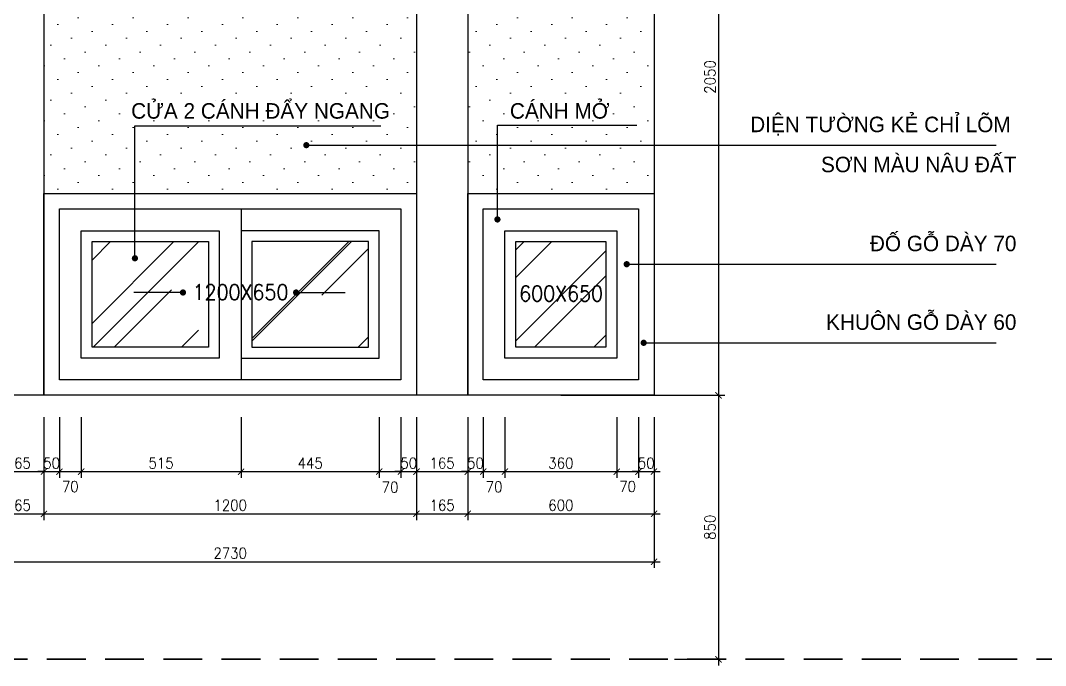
# Model space of a CAD drawing. Header units: millimetres. Extents: x -529782 to -142003, y -492574 to -273331.
# Drawn here: x -194290 to -190988, y -434272 to -432195 of the extents above; entities that cross this region are included whole.
import ezdxf
from ezdxf.enums import TextEntityAlignment as Align

# ---------------------------------------------------------------- set-up
doc = ezdxf.new("R2010")
doc.units = ezdxf.units.MM
doc.header["$LTSCALE"] = 500
doc.header["$MEASUREMENT"] = 0
doc.header["$PDMODE"] = 3
doc.linetypes.add('HIDDEN', pattern=[0.375, 0.25, -0.125])
doc.layers.get('0').update_dxf_attribs({"linetype": 'CONTINUOUS', "lineweight": 13})
doc.layers.get('Defpoints').update_dxf_attribs({"color": 255, "linetype": 'CONTINUOUS', "lineweight": 13})
for name, color, linetype, lineweight in [('8.vat lieu 08', 8, 'CONTINUOUS', 5), ('9.text \xad white', 7, 'CONTINUOUS', 15), ('CA.dim 08', 251, 'CONTINUOUS', 13), ('CA.thay 145', 145, 'CONTINUOUS', 18), ('cat', 4, 'CONTINUOUS', 35)]:
    doc.layers.add(name, color=color, linetype=linetype, lineweight=lineweight)
for name, color, linetype in [('DKT', 7, 'CONTINUOUS'), ('MANH', 5, 'CONTINUOUS'), ('THAY', 7, 'CONTINUOUS')]:
    doc.layers.add(name, color=color, linetype=linetype)
doc.styles.add('CA.JSC1', font='')
doc.styles.get("Standard").update_dxf_attribs({"font": 'txt.shx', "width": 0.9})
doc.styles.get('CA.JSC1').set_extended_font_data('.VnAvantH')
doc.dimstyles.new('CA 20', dxfattribs={"dimscale": 0, "dimtxt": 35, "dimasz": 20, "dimexe": 20, "dimexo": 0, "dimgap": 10, "dimtad": 1, "dimdec": 0, "dimzin": 0, "dimdsep": 46, "dimtxsty": 'Standard', "dimblk": 'ARCHTICK', "dimcen": 0.09, "dimdle": 20, "dimclrd": 256, "dimclre": 256, "dimclrt": 7, "dimadec": 0, "dimazin": 0, "dimtfac": 1, "dimtdec": 0, "dimtix": 1, "dimtmove": 2, "dimatfit": 3, "dimldrblk": 'DOT', "dimfxl": 1, "dimtolj": 1, "dimtzin": 0, "dimarcsym": 0})

# ---------------------------------------------------------------- blocks, each defined once
blk = doc.blocks.new('_ArchTick')
at = {"color": 1, "linetype": 'ByBlock', "const_width": 0.15}
blk.add_lwpolyline([(-0.5, -0.5), (0.5, 0.5)], dxfattribs=at)
blk = doc.blocks.new('DOT')
at = {"layer": 'THAY', "color": 0, "linetype": 'ByBlock'}
blk.add_line((-0.5, 0), (-1, 0), dxfattribs=at)
at = {"layer": 'THAY', "color": 0, "linetype": 'ByBlock', "const_width": 0.5}
blk.add_lwpolyline([(-0.25, 0, 1), (0.25, 0, 1)], format="xyb", close=True, dxfattribs=at)
blk = doc.blocks.new('*D1201')
at = {"layer": 'CA.dim 08', "lineweight": -2, "transparency": 16777216}
for p, q in [((-194379.2, -433472.1), (-194379.2, -433667.6)), ((-194214.2, -433472.1), (-194214.2, -433667.6)), ((-194399.2, -433647.6), (-194194.2, -433647.6))]:
    blk.add_line(p, q, dxfattribs=at)
at = {"layer": 'Defpoints', "color": 0, "transparency": 16777216}
for p in [(-194379.2, -433472.1), (-194214.2, -433472.1), (-194214.2, -433647.6)]:
    blk.add_point(p, dxfattribs=at)
at = {"layer": 'CA.dim 08', "lineweight": -2, "transparency": 16777216, "xscale": 20, "yscale": 20, "zscale": 20, "rotation": 180}
blk.add_blockref('_ArchTick', (-194379.2, -433647.6), dxfattribs=at)
at = {"layer": 'CA.dim 08', "lineweight": -2, "transparency": 16777216, "xscale": 20, "yscale": 20, "zscale": 20}
blk.add_blockref('_ArchTick', (-194214.2, -433647.6), dxfattribs=at)
at = {"layer": 'CA.dim 08', "color": 7, "transparency": 16777216, "insert": (-194296.7, -433620.1), "char_height": 35, "attachment_point": 5}
blk.add_mtext('\\A1;165', dxfattribs=at)
blk = doc.blocks.new('_DOT')
at = {"color": 1, "linetype": 'ByBlock'}
blk.add_line((-0.5, 0), (-1, 0), dxfattribs=at)
at = {"color": 1, "linetype": 'ByBlock', "const_width": 0.5}
blk.add_lwpolyline([(-0.25, 0, 1), (0.25, 0, 1)], format="xyb", close=True, dxfattribs=at)
blk = doc.blocks.new('*D1202')
at = {"layer": 'CA.dim 08', "lineweight": -2, "transparency": 16777216}
for p, q in [((-194214.2, -433472.1), (-194214.2, -433667.6)), ((-194164.2, -433472.1), (-194164.2, -433667.6)), ((-194214.2, -433647.6), (-194234.2, -433647.6)), ((-194214.2, -433647.6), (-194164.2, -433647.6)), ((-194164.2, -433647.6), (-194144.2, -433647.6))]:
    blk.add_line(p, q, dxfattribs=at)
at = {"layer": 'Defpoints', "color": 0, "transparency": 16777216}
for p in [(-194214.2, -433472.1), (-194164.2, -433472.1), (-194164.2, -433647.6)]:
    blk.add_point(p, dxfattribs=at)
at = {"layer": 'CA.dim 08', "lineweight": -2, "transparency": 16777216, "xscale": 20, "yscale": 20, "zscale": 20}
blk.add_blockref('_ArchTick', (-194214.2, -433647.6), dxfattribs=at)
at = {"layer": 'CA.dim 08', "lineweight": -2, "transparency": 16777216, "xscale": 20, "yscale": 20, "zscale": 20, "rotation": 180}
blk.add_blockref('_ArchTick', (-194164.2, -433647.6), dxfattribs=at)
at = {"layer": 'CA.dim 08', "color": 7, "transparency": 16777216, "insert": (-194189.2, -433620.1), "char_height": 35, "attachment_point": 5}
blk.add_mtext('\\A1;50', dxfattribs=at)
blk = doc.blocks.new('*D1203')
at = {"layer": 'CA.dim 08', "lineweight": -2, "transparency": 16777216}
for p, q in [((-194164.2, -433472.1), (-194164.2, -433667.6)), ((-194094.2, -433472.1), (-194094.2, -433667.6)), ((-194184.2, -433647.6), (-194074.2, -433647.6))]:
    blk.add_line(p, q, dxfattribs=at)
at = {"layer": 'Defpoints', "color": 0, "transparency": 16777216}
for p in [(-194164.2, -433472.1), (-194094.2, -433472.1), (-194094.2, -433647.6)]:
    blk.add_point(p, dxfattribs=at)
at = {"layer": 'CA.dim 08', "lineweight": -2, "transparency": 16777216, "xscale": 20, "yscale": 20, "zscale": 20, "rotation": 180}
blk.add_blockref('_ArchTick', (-194164.2, -433647.6), dxfattribs=at)
at = {"layer": 'CA.dim 08', "lineweight": -2, "transparency": 16777216, "xscale": 20, "yscale": 20, "zscale": 20}
blk.add_blockref('_ArchTick', (-194094.2, -433647.6), dxfattribs=at)
at = {"layer": 'CA.dim 08', "color": 7, "transparency": 16777216, "insert": (-194129.2, -433695.7), "char_height": 35, "attachment_point": 5}
blk.add_mtext('\\A1;70', dxfattribs=at)
blk = doc.blocks.new('*D1204')
at = {"layer": 'CA.dim 08', "lineweight": -2, "transparency": 16777216}
for p, q in [((-194094.2, -433472.1), (-194094.2, -433667.6)), ((-193579.2, -433472.1), (-193579.2, -433667.6)), ((-194114.2, -433647.6), (-193559.2, -433647.6))]:
    blk.add_line(p, q, dxfattribs=at)
at = {"layer": 'Defpoints', "color": 0, "transparency": 16777216}
for p in [(-194094.2, -433472.1), (-193579.2, -433472.1), (-193579.2, -433647.6)]:
    blk.add_point(p, dxfattribs=at)
at = {"layer": 'CA.dim 08', "lineweight": -2, "transparency": 16777216, "xscale": 20, "yscale": 20, "zscale": 20, "rotation": 180}
blk.add_blockref('_ArchTick', (-194094.2, -433647.6), dxfattribs=at)
at = {"layer": 'CA.dim 08', "lineweight": -2, "transparency": 16777216, "xscale": 20, "yscale": 20, "zscale": 20}
blk.add_blockref('_ArchTick', (-193579.2, -433647.6), dxfattribs=at)
at = {"layer": 'CA.dim 08', "color": 7, "transparency": 16777216, "insert": (-193836.7, -433620.1), "char_height": 35, "attachment_point": 5}
blk.add_mtext('\\A1;515', dxfattribs=at)
blk = doc.blocks.new('*D1205')
at = {"layer": 'CA.dim 08', "lineweight": -2, "transparency": 16777216}
for p, q in [((-193579.2, -433472.1), (-193579.2, -433667.6)), ((-193134.2, -433472.1), (-193134.2, -433667.6)), ((-193599.2, -433647.6), (-193114.2, -433647.6))]:
    blk.add_line(p, q, dxfattribs=at)
at = {"layer": 'Defpoints', "color": 0, "transparency": 16777216}
for p in [(-193579.2, -433472.1), (-193134.2, -433472.1), (-193134.2, -433647.6)]:
    blk.add_point(p, dxfattribs=at)
at = {"layer": 'CA.dim 08', "lineweight": -2, "transparency": 16777216, "xscale": 20, "yscale": 20, "zscale": 20, "rotation": 180}
blk.add_blockref('_ArchTick', (-193579.2, -433647.6), dxfattribs=at)
at = {"layer": 'CA.dim 08', "lineweight": -2, "transparency": 16777216, "xscale": 20, "yscale": 20, "zscale": 20}
blk.add_blockref('_ArchTick', (-193134.2, -433647.6), dxfattribs=at)
at = {"layer": 'CA.dim 08', "color": 7, "transparency": 16777216, "insert": (-193356.7, -433620.1), "char_height": 35, "attachment_point": 5}
blk.add_mtext('\\A1;445', dxfattribs=at)
blk = doc.blocks.new('*D1206')
at = {"layer": 'CA.dim 08', "lineweight": -2, "transparency": 16777216}
for p, q in [((-193134.2, -433472.1), (-193134.2, -433667.6)), ((-193064.2, -433472.1), (-193064.2, -433667.6)), ((-193154.2, -433647.6), (-193044.2, -433647.6))]:
    blk.add_line(p, q, dxfattribs=at)
at = {"layer": 'Defpoints', "color": 0, "transparency": 16777216}
for p in [(-193134.2, -433472.1), (-193064.2, -433472.1), (-193064.2, -433647.6)]:
    blk.add_point(p, dxfattribs=at)
at = {"layer": 'CA.dim 08', "lineweight": -2, "transparency": 16777216, "xscale": 20, "yscale": 20, "zscale": 20, "rotation": 180}
blk.add_blockref('_ArchTick', (-193134.2, -433647.6), dxfattribs=at)
at = {"layer": 'CA.dim 08', "lineweight": -2, "transparency": 16777216, "xscale": 20, "yscale": 20, "zscale": 20}
blk.add_blockref('_ArchTick', (-193064.2, -433647.6), dxfattribs=at)
at = {"layer": 'CA.dim 08', "color": 7, "transparency": 16777216, "insert": (-193099.2, -433697.5), "char_height": 35, "attachment_point": 5}
blk.add_mtext('\\A1;70', dxfattribs=at)
blk = doc.blocks.new('*D1207')
at = {"layer": 'CA.dim 08', "lineweight": -2, "transparency": 16777216}
for p, q in [((-193064.2, -433472.1), (-193064.2, -433667.6)), ((-193014.2, -433472.1), (-193014.2, -433667.6)), ((-193064.2, -433647.6), (-193084.2, -433647.6)), ((-193064.2, -433647.6), (-193014.2, -433647.6)), ((-193014.2, -433647.6), (-192994.2, -433647.6))]:
    blk.add_line(p, q, dxfattribs=at)
at = {"layer": 'Defpoints', "color": 0, "transparency": 16777216}
for p in [(-193064.2, -433472.1), (-193014.2, -433472.1), (-193014.2, -433647.6)]:
    blk.add_point(p, dxfattribs=at)
at = {"layer": 'CA.dim 08', "lineweight": -2, "transparency": 16777216, "xscale": 20, "yscale": 20, "zscale": 20}
blk.add_blockref('_ArchTick', (-193064.2, -433647.6), dxfattribs=at)
at = {"layer": 'CA.dim 08', "lineweight": -2, "transparency": 16777216, "xscale": 20, "yscale": 20, "zscale": 20, "rotation": 180}
blk.add_blockref('_ArchTick', (-193014.2, -433647.6), dxfattribs=at)
at = {"layer": 'CA.dim 08', "color": 7, "transparency": 16777216, "insert": (-193039.2, -433620.1), "char_height": 35, "attachment_point": 5}
blk.add_mtext('\\A1;50', dxfattribs=at)
blk = doc.blocks.new('*D1208')
at = {"layer": 'CA.dim 08', "lineweight": -2, "transparency": 16777216}
for p, q in [((-193014.2, -433472.1), (-193014.2, -433667.6)), ((-192849.2, -433472.1), (-192849.2, -433667.6)), ((-193034.2, -433647.6), (-192829.2, -433647.6))]:
    blk.add_line(p, q, dxfattribs=at)
at = {"layer": 'Defpoints', "color": 0, "transparency": 16777216}
for p in [(-193014.2, -433472.1), (-192849.2, -433472.1), (-192849.2, -433647.6)]:
    blk.add_point(p, dxfattribs=at)
at = {"layer": 'CA.dim 08', "lineweight": -2, "transparency": 16777216, "xscale": 20, "yscale": 20, "zscale": 20, "rotation": 180}
blk.add_blockref('_ArchTick', (-193014.2, -433647.6), dxfattribs=at)
at = {"layer": 'CA.dim 08', "lineweight": -2, "transparency": 16777216, "xscale": 20, "yscale": 20, "zscale": 20}
blk.add_blockref('_ArchTick', (-192849.2, -433647.6), dxfattribs=at)
at = {"layer": 'CA.dim 08', "color": 7, "transparency": 16777216, "insert": (-192931.7, -433620.1), "char_height": 35, "attachment_point": 5}
blk.add_mtext('\\A1;165', dxfattribs=at)
blk = doc.blocks.new('*D1209')
at = {"layer": 'CA.dim 08', "lineweight": -2, "transparency": 16777216}
for p, q in [((-192849.2, -433472.1), (-192849.2, -433667.6)), ((-192799.2, -433472.1), (-192799.2, -433667.6)), ((-192849.2, -433647.6), (-192869.2, -433647.6)), ((-192849.2, -433647.6), (-192799.2, -433647.6)), ((-192799.2, -433647.6), (-192779.2, -433647.6))]:
    blk.add_line(p, q, dxfattribs=at)
at = {"layer": 'Defpoints', "color": 0, "transparency": 16777216}
for p in [(-192849.2, -433472.1), (-192799.2, -433472.1), (-192799.2, -433647.6)]:
    blk.add_point(p, dxfattribs=at)
at = {"layer": 'CA.dim 08', "lineweight": -2, "transparency": 16777216, "xscale": 20, "yscale": 20, "zscale": 20}
blk.add_blockref('_ArchTick', (-192849.2, -433647.6), dxfattribs=at)
at = {"layer": 'CA.dim 08', "lineweight": -2, "transparency": 16777216, "xscale": 20, "yscale": 20, "zscale": 20, "rotation": 180}
blk.add_blockref('_ArchTick', (-192799.2, -433647.6), dxfattribs=at)
at = {"layer": 'CA.dim 08', "color": 7, "transparency": 16777216, "insert": (-192824.2, -433620.1), "char_height": 35, "attachment_point": 5}
blk.add_mtext('\\A1;50', dxfattribs=at)
blk = doc.blocks.new('*D1210')
at = {"layer": 'CA.dim 08', "lineweight": -2, "transparency": 16777216}
for p, q in [((-192799.2, -433472.1), (-192799.2, -433667.6)), ((-192729.2, -433472.1), (-192729.2, -433667.6)), ((-192819.2, -433647.6), (-192709.2, -433647.6))]:
    blk.add_line(p, q, dxfattribs=at)
at = {"layer": 'Defpoints', "color": 0, "transparency": 16777216}
for p in [(-192799.2, -433472.1), (-192729.2, -433472.1), (-192729.2, -433647.6)]:
    blk.add_point(p, dxfattribs=at)
at = {"layer": 'CA.dim 08', "lineweight": -2, "transparency": 16777216, "xscale": 20, "yscale": 20, "zscale": 20, "rotation": 180}
blk.add_blockref('_ArchTick', (-192799.2, -433647.6), dxfattribs=at)
at = {"layer": 'CA.dim 08', "lineweight": -2, "transparency": 16777216, "xscale": 20, "yscale": 20, "zscale": 20}
blk.add_blockref('_ArchTick', (-192729.2, -433647.6), dxfattribs=at)
at = {"layer": 'CA.dim 08', "color": 7, "transparency": 16777216, "insert": (-192764.2, -433696.3), "char_height": 35, "attachment_point": 5}
blk.add_mtext('\\A1;70', dxfattribs=at)
blk = doc.blocks.new('*D1211')
at = {"layer": 'CA.dim 08', "lineweight": -2, "transparency": 16777216}
for p, q in [((-192729.2, -433472.1), (-192729.2, -433667.6)), ((-192369.2, -433472.1), (-192369.2, -433667.6)), ((-192749.2, -433647.6), (-192349.2, -433647.6))]:
    blk.add_line(p, q, dxfattribs=at)
at = {"layer": 'Defpoints', "color": 0, "transparency": 16777216}
for p in [(-192729.2, -433472.1), (-192369.2, -433472.1), (-192369.2, -433647.6)]:
    blk.add_point(p, dxfattribs=at)
at = {"layer": 'CA.dim 08', "lineweight": -2, "transparency": 16777216, "xscale": 20, "yscale": 20, "zscale": 20, "rotation": 180}
blk.add_blockref('_ArchTick', (-192729.2, -433647.6), dxfattribs=at)
at = {"layer": 'CA.dim 08', "lineweight": -2, "transparency": 16777216, "xscale": 20, "yscale": 20, "zscale": 20}
blk.add_blockref('_ArchTick', (-192369.2, -433647.6), dxfattribs=at)
at = {"layer": 'CA.dim 08', "color": 7, "transparency": 16777216, "insert": (-192549.2, -433620.1), "char_height": 35, "attachment_point": 5}
blk.add_mtext('\\A1;360', dxfattribs=at)
blk = doc.blocks.new('*D1212')
at = {"layer": 'CA.dim 08', "lineweight": -2, "transparency": 16777216}
for p, q in [((-192369.2, -433472.1), (-192369.2, -433667.6)), ((-192299.2, -433472.1), (-192299.2, -433667.6)), ((-192389.2, -433647.6), (-192279.2, -433647.6))]:
    blk.add_line(p, q, dxfattribs=at)
at = {"layer": 'Defpoints', "color": 0, "transparency": 16777216}
for p in [(-192369.2, -433472.1), (-192299.2, -433472.1), (-192299.2, -433647.6)]:
    blk.add_point(p, dxfattribs=at)
at = {"layer": 'CA.dim 08', "lineweight": -2, "transparency": 16777216, "xscale": 20, "yscale": 20, "zscale": 20, "rotation": 180}
blk.add_blockref('_ArchTick', (-192369.2, -433647.6), dxfattribs=at)
at = {"layer": 'CA.dim 08', "lineweight": -2, "transparency": 16777216, "xscale": 20, "yscale": 20, "zscale": 20}
blk.add_blockref('_ArchTick', (-192299.2, -433647.6), dxfattribs=at)
at = {"layer": 'CA.dim 08', "color": 7, "transparency": 16777216, "insert": (-192334.2, -433695.4), "char_height": 35, "attachment_point": 5}
blk.add_mtext('\\A1;70', dxfattribs=at)
blk = doc.blocks.new('*D1213')
at = {"layer": 'CA.dim 08', "lineweight": -2, "transparency": 16777216}
for p, q in [((-192299.2, -433472.1), (-192299.2, -433667.6)), ((-192249.2, -433472.1), (-192249.2, -433667.6)), ((-192299.2, -433647.6), (-192319.2, -433647.6)), ((-192299.2, -433647.6), (-192249.2, -433647.6)), ((-192249.2, -433647.6), (-192229.2, -433647.6))]:
    blk.add_line(p, q, dxfattribs=at)
at = {"layer": 'Defpoints', "color": 0, "transparency": 16777216}
for p in [(-192299.2, -433472.1), (-192249.2, -433472.1), (-192249.2, -433647.6)]:
    blk.add_point(p, dxfattribs=at)
at = {"layer": 'CA.dim 08', "lineweight": -2, "transparency": 16777216, "xscale": 20, "yscale": 20, "zscale": 20}
blk.add_blockref('_ArchTick', (-192299.2, -433647.6), dxfattribs=at)
at = {"layer": 'CA.dim 08', "lineweight": -2, "transparency": 16777216, "xscale": 20, "yscale": 20, "zscale": 20, "rotation": 180}
blk.add_blockref('_ArchTick', (-192249.2, -433647.6), dxfattribs=at)
at = {"layer": 'CA.dim 08', "color": 7, "transparency": 16777216, "insert": (-192274.2, -433620.1), "char_height": 35, "attachment_point": 5}
blk.add_mtext('\\A1;50', dxfattribs=at)
blk = doc.blocks.new('*D1215')
at = {"layer": 'CA.dim 08', "lineweight": -2, "transparency": 16777216}
for p, q in [((-194379.2, -433472.1), (-194379.2, -433803.3)), ((-194214.2, -433472.1), (-194214.2, -433803.3)), ((-194399.2, -433783.3), (-194194.2, -433783.3))]:
    blk.add_line(p, q, dxfattribs=at)
at = {"layer": 'Defpoints', "color": 0, "transparency": 16777216}
for p in [(-194379.2, -433472.1), (-194214.2, -433472.1), (-194214.2, -433783.3)]:
    blk.add_point(p, dxfattribs=at)
at = {"layer": 'CA.dim 08', "lineweight": -2, "transparency": 16777216, "xscale": 20, "yscale": 20, "zscale": 20, "rotation": 180}
blk.add_blockref('_ArchTick', (-194379.2, -433783.3), dxfattribs=at)
at = {"layer": 'CA.dim 08', "lineweight": -2, "transparency": 16777216, "xscale": 20, "yscale": 20, "zscale": 20}
blk.add_blockref('_ArchTick', (-194214.2, -433783.3), dxfattribs=at)
at = {"layer": 'CA.dim 08', "color": 7, "transparency": 16777216, "insert": (-194296.7, -433755.8), "char_height": 35, "attachment_point": 5}
blk.add_mtext('\\A1;165', dxfattribs=at)
blk = doc.blocks.new('*D1216')
at = {"layer": 'CA.dim 08', "lineweight": -2, "transparency": 16777216}
for p, q in [((-194214.2, -433472.1), (-194214.2, -433803.3)), ((-193014.2, -433472.1), (-193014.2, -433803.3)), ((-194234.2, -433783.3), (-192994.2, -433783.3))]:
    blk.add_line(p, q, dxfattribs=at)
at = {"layer": 'Defpoints', "color": 0, "transparency": 16777216}
for p in [(-194214.2, -433472.1), (-193014.2, -433472.1), (-193014.2, -433783.3)]:
    blk.add_point(p, dxfattribs=at)
at = {"layer": 'CA.dim 08', "lineweight": -2, "transparency": 16777216, "xscale": 20, "yscale": 20, "zscale": 20, "rotation": 180}
blk.add_blockref('_ArchTick', (-194214.2, -433783.3), dxfattribs=at)
at = {"layer": 'CA.dim 08', "lineweight": -2, "transparency": 16777216, "xscale": 20, "yscale": 20, "zscale": 20}
blk.add_blockref('_ArchTick', (-193014.2, -433783.3), dxfattribs=at)
at = {"layer": 'CA.dim 08', "color": 7, "transparency": 16777216, "insert": (-193614.2, -433755.8), "char_height": 35, "attachment_point": 5}
blk.add_mtext('\\A1;1200', dxfattribs=at)
blk = doc.blocks.new('*D1217')
at = {"layer": 'CA.dim 08', "lineweight": -2, "transparency": 16777216}
for p, q in [((-193014.2, -433472.1), (-193014.2, -433803.3)), ((-192849.2, -433472.1), (-192849.2, -433803.3)), ((-193034.2, -433783.3), (-192829.2, -433783.3))]:
    blk.add_line(p, q, dxfattribs=at)
at = {"layer": 'Defpoints', "color": 0, "transparency": 16777216}
for p in [(-193014.2, -433472.1), (-192849.2, -433472.1), (-192849.2, -433783.3)]:
    blk.add_point(p, dxfattribs=at)
at = {"layer": 'CA.dim 08', "lineweight": -2, "transparency": 16777216, "xscale": 20, "yscale": 20, "zscale": 20, "rotation": 180}
blk.add_blockref('_ArchTick', (-193014.2, -433783.3), dxfattribs=at)
at = {"layer": 'CA.dim 08', "lineweight": -2, "transparency": 16777216, "xscale": 20, "yscale": 20, "zscale": 20}
blk.add_blockref('_ArchTick', (-192849.2, -433783.3), dxfattribs=at)
at = {"layer": 'CA.dim 08', "color": 7, "transparency": 16777216, "insert": (-192931.7, -433755.8), "char_height": 35, "attachment_point": 5}
blk.add_mtext('\\A1;165', dxfattribs=at)
blk = doc.blocks.new('*D1218')
at = {"layer": 'CA.dim 08', "lineweight": -2, "transparency": 16777216}
for p, q in [((-192849.2, -433472.1), (-192849.2, -433803.3)), ((-192249.2, -433472.1), (-192249.2, -433803.3)), ((-192869.2, -433783.3), (-192229.2, -433783.3))]:
    blk.add_line(p, q, dxfattribs=at)
at = {"layer": 'Defpoints', "color": 0, "transparency": 16777216}
for p in [(-192849.2, -433472.1), (-192249.2, -433472.1), (-192249.2, -433783.3)]:
    blk.add_point(p, dxfattribs=at)
at = {"layer": 'CA.dim 08', "lineweight": -2, "transparency": 16777216, "xscale": 20, "yscale": 20, "zscale": 20, "rotation": 180}
blk.add_blockref('_ArchTick', (-192849.2, -433783.3), dxfattribs=at)
at = {"layer": 'CA.dim 08', "lineweight": -2, "transparency": 16777216, "xscale": 20, "yscale": 20, "zscale": 20}
blk.add_blockref('_ArchTick', (-192249.2, -433783.3), dxfattribs=at)
at = {"layer": 'CA.dim 08', "color": 7, "transparency": 16777216, "insert": (-192549.2, -433755.8), "char_height": 35, "attachment_point": 5}
blk.add_mtext('\\A1;600', dxfattribs=at)
blk = doc.blocks.new('*D1219')
at = {"layer": 'CA.dim 08', "lineweight": -2, "transparency": 16777216}
for p, q in [((-194979.2, -433472.1), (-194979.2, -433957.6)), ((-192249.2, -433472.1), (-192249.2, -433957.6)), ((-194999.2, -433937.6), (-192229.2, -433937.6))]:
    blk.add_line(p, q, dxfattribs=at)
at = {"layer": 'Defpoints', "color": 0, "transparency": 16777216}
for p in [(-194979.2, -433472.1), (-192249.2, -433472.1), (-192249.2, -433937.6)]:
    blk.add_point(p, dxfattribs=at)
at = {"layer": 'CA.dim 08', "lineweight": -2, "transparency": 16777216, "xscale": 20, "yscale": 20, "zscale": 20, "rotation": 180}
blk.add_blockref('_ArchTick', (-194979.2, -433937.6), dxfattribs=at)
at = {"layer": 'CA.dim 08', "lineweight": -2, "transparency": 16777216, "xscale": 20, "yscale": 20, "zscale": 20}
blk.add_blockref('_ArchTick', (-192249.2, -433937.6), dxfattribs=at)
at = {"layer": 'CA.dim 08', "color": 7, "transparency": 16777216, "insert": (-193614.2, -433910.1), "char_height": 35, "attachment_point": 5}
blk.add_mtext('\\A1;2730', dxfattribs=at)
blk = doc.blocks.new('*D1220')
at = {"layer": 'CA.dim 08', "lineweight": -2, "transparency": 16777216}
for p, q in [((-192470.3, -431351.8), (-192021.4, -431351.8)), ((-192041.4, -431331.8), (-192041.4, -433421.8)), ((-192549.2, -433401.8), (-192021.4, -433401.8))]:
    blk.add_line(p, q, dxfattribs=at)
at = {"layer": 'Defpoints', "color": 0, "transparency": 16777216}
for p in [(-192470.3, -431351.8), (-192549.2, -433401.8), (-192041.4, -433401.8)]:
    blk.add_point(p, dxfattribs=at)
at = {"layer": 'CA.dim 08', "lineweight": -2, "transparency": 16777216, "xscale": 20, "yscale": 20, "zscale": 20}
for p, rotation in [((-192041.4, -431351.8), 90), ((-192041.4, -433401.8), 270)]:
    blk.add_blockref('_ArchTick', p, dxfattribs=dict(at, rotation=rotation))
at = {"layer": 'CA.dim 08', "color": 7, "transparency": 16777216, "insert": (-192068.9, -432376.8), "char_height": 35, "attachment_point": 5, "rotation": 90}
blk.add_mtext('\\A1;2050', dxfattribs=at)
blk = doc.blocks.new('*D1750')
at = {"layer": 'CA.dim 08', "lineweight": -2, "transparency": 16777216}
for p, q in [((-192183, -433401.8), (-192021.4, -433401.8)), ((-192041.4, -433381.8), (-192041.4, -434271.8)), ((-192183, -434251.8), (-192021.4, -434251.8))]:
    blk.add_line(p, q, dxfattribs=at)
at = {"layer": 'Defpoints', "color": 0, "transparency": 16777216}
for p in [(-192183, -433401.8), (-192183, -434251.8), (-192041.4, -434251.8)]:
    blk.add_point(p, dxfattribs=at)
at = {"layer": 'CA.dim 08', "lineweight": -2, "transparency": 16777216, "xscale": 20, "yscale": 20, "zscale": 20}
for p, rotation in [((-192041.4, -433401.8), 90), ((-192041.4, -434251.8), 270)]:
    blk.add_blockref('_ArchTick', p, dxfattribs=dict(at, rotation=rotation))
at = {"layer": 'CA.dim 08', "color": 7, "transparency": 16777216, "insert": (-192068.9, -433826.8), "char_height": 35, "attachment_point": 5, "rotation": 90}
blk.add_mtext('\\A1;850', dxfattribs=at)

msp = doc.modelspace()

# ---------------------------------------------------------------- hatches: boundary and pattern name
at = {"layer": '8.vat lieu 08'}
h = msp.add_hatch(dxfattribs=at)
h.set_pattern_fill('AR-RROOF', color=256, scale=300, angle=45, style=0)
h.set_pattern_definition([(45, (69834.14, -25599.76), (254.55844, 678.82251), [4500, -600, 1500, -300]), (45, (70010.2, -25211.56), (-494.26764, 70.00357), [900, -99, 1800, -225]), (45, (69759.9, -25313.38), (960.958116, 1245.21504), [2400, -420, 1200, -300])])
h.paths.add_polyline_path([(-194464.2, -431536.8), (-194894.2, -431536.8), (-194894.2, -432066.8), (-194464.2, -432066.8)])
h.paths.add_polyline_path([(-193099.2, -431536.8), (-194129.2, -431536.8), (-194129.2, -432066.8), (-193099.2, -432066.8)])
h.paths.add_polyline_path([(-192334.2, -431536.8), (-192764.2, -431536.8), (-192764.2, -432066.8), (-192334.2, -432066.8)])
h.paths.add_polyline_path([(-192404.2, -432906.8), (-192694.2, -432906.8), (-192694.2, -433246.8), (-192404.2, -433246.8)])
h.paths.add_polyline_path([(-193169.2, -432906.8), (-193544.2, -432906.8), (-193544.2, -433246.8), (-193169.2, -433246.8)])
h.paths.add_polyline_path([(-193684.2, -432906.8), (-194059.2, -432906.8), (-194059.2, -433246.8), (-193684.2, -433246.8)])
h.paths.add_polyline_path([(-194534.2, -432906.8), (-194824.2, -432906.8), (-194824.2, -433246.8), (-194534.2, -433246.8)])
at = {"layer": 'CA.thay 145'}
h = msp.add_hatch(dxfattribs=at)
h.set_pattern_fill('DOTS', color=33, scale=1000, angle=315, style=0)
h.set_pattern_definition([(315, (91567.825, -25599.76), (66.291261, 22.097087), [0, -62.5])])
h.paths.add_polyline_path([(-194379.2, -432151.8), (-194979.2, -432151.8), (-194979.2, -432751.8), (-194379.2, -432751.8)])
h.paths.add_polyline_path([(-193014.2, -432151.8), (-194214.2, -432151.8), (-194214.2, -432751.8), (-193014.2, -432751.8)])
h.paths.add_polyline_path([(-192249.2, -432151.8), (-192849.2, -432151.8), (-192849.2, -432751.8), (-192249.2, -432751.8)])

# ---------------------------------------------------------------- linework, layer by layer
for p, q in [((-192249.2, -432751.8), (-192249.2, -431351.8)), ((-192249.2, -433401.8), (-192249.2, -432801.8)), ((-194214.2, -433401.8), (-193014.2, -433401.8)), ((-194214.2, -433401.8), (-193014.2, -433401.8)), ((-192849.2, -433401.8), (-192249.2, -433401.8)), ((-192849.2, -433401.8), (-192249.2, -433401.8))]:
    msp.add_line(p, q, dxfattribs=at)
for points in [[(-194214.2, -432751.8), (-193014.2, -432751.8), (-193014.2, -433401.8), (-194214.2, -433401.8)], [(-192849.2, -432751.8), (-192249.2, -432751.8), (-192249.2, -433401.8), (-192849.2, -433401.8)]]:
    msp.add_lwpolyline(points, close=True, dxfattribs=at)
at = {"layer": 'cat', "linetype": 'HIDDEN'}
msp.add_line((-190892, -434251.8), (-199639.6, -434251.8), dxfattribs=at)
at = {"layer": 'DKT'}
for p, q in [((-194214.2, -431351.8), (-194214.2, -433401.8)), ((-193014.2, -431351.8), (-193014.2, -433401.8)), ((-192849.2, -431351.8), (-192849.2, -433401.8))]:
    msp.add_line(p, q, dxfattribs=at)
for points in [[(-194979.2, -431351.8), (-192249.2, -431351.8), (-192249.2, -433401.8), (-194979.2, -433401.8)], [(-194214.2, -432751.8), (-193014.2, -432751.8), (-193014.2, -433401.8), (-194214.2, -433401.8)], [(-192849.2, -432751.8), (-192249.2, -432751.8), (-192249.2, -433401.8), (-192849.2, -433401.8)], [(-194164.2, -432801.8), (-193064.2, -432801.8), (-193064.2, -433351.8), (-194164.2, -433351.8)], [(-194164.2, -432801.8), (-193579.2, -432801.8), (-193579.2, -433351.8), (-194164.2, -433351.8)], [(-192799.2, -432801.8), (-192299.2, -432801.8), (-192299.2, -433351.8), (-192799.2, -433351.8)], [(-194094.2, -432871.8), (-193649.2, -432871.8), (-193649.2, -433281.8), (-194094.2, -433281.8)], [(-193134.2, -432871.8), (-193579.2, -432871.8), (-193579.2, -433281.8), (-193134.2, -433281.8)], [(-192729.2, -432871.8), (-192369.2, -432871.8), (-192369.2, -433281.8), (-192729.2, -433281.8)]]:
    msp.add_lwpolyline(points, close=True, dxfattribs=at)
at = {"layer": 'MANH'}
for points in [[(-194059.2, -432906.8), (-193684.2, -432906.8), (-193684.2, -433246.8), (-194059.2, -433246.8)], [(-193169.2, -432906.8), (-193544.2, -432906.8), (-193544.2, -433246.8), (-193169.2, -433246.8)], [(-192694.2, -432906.8), (-192404.2, -432906.8), (-192404.2, -433246.8), (-192694.2, -433246.8)]]:
    msp.add_lwpolyline(points, close=True, dxfattribs=at)

# ---------------------------------------------------------------- texts
at = {"layer": '9.text \xad white', "style": 'CA.JSC1'}
for s, p in [('CöA 2 C¸NH §ÈY NGANG', (-193099.5, -432511.1)), ('C¸NH Më', (-192392.3, -432511.1)), ('diÖn t\xadêng kÎ chØ lâm ', (-191082, -432554.6)), ('s¬n mµu n©u ®Êt', (-191082, -432683.6)), ('®è gç dµy 70', (-191082, -432937.9)), ('khu«n gç dµy 60', (-191082, -433191.1))]:
    msp.add_text(s, height=50, dxfattribs=at).set_placement(p, align=Align.RIGHT)
at = {"layer": 'CA.dim 08', "color": 7, "char_height": 50, "attachment_point": 5}
for s, insert in [('\\A1;1200X650', (-193581, -433069.8)), ('\\A1;600X650', (-192548.3, -433074.3))]:
    msp.add_mtext(s, dxfattribs=dict(at, insert=insert))

# ---------------------------------------------------------------- dimensions: what is measured, and where the dimension line sits
at = {"layer": 'CA.dim 08'}
for base, p1, p2, picture, middle in [((-192041.4, -433401.8), (-192470.3, -431351.8), (-192549.2, -433401.8), '*D1220', (-192068.9, -432376.8)), ((-192041.4, -434251.8), (-192183, -433401.8), (-192183, -434251.8), '*D1750', (-192068.9, -433826.8))]:
    dim = msp.add_linear_dim(base=base, p1=p1, p2=p2, angle=90, dimstyle='CA 20', override={"dimscale": 1, "dimldrblk": 'DOT'}, dxfattribs=at)
    dim.commit()
    dim.dimension.update_dxf_attribs({"geometry": picture, "text_midpoint": middle})
for base, p1, p2, picture, middle in [((-192249.2, -433937.6), (-194979.2, -433472.1), (-192249.2, -433472.1), '*D1219', (-193614.2, -433910.1)), ((-194214.2, -433647.6), (-194379.2, -433472.1), (-194214.2, -433472.1), '*D1201', (-194296.7, -433620.1)), ((-194214.2, -433783.3), (-194379.2, -433472.1), (-194214.2, -433472.1), '*D1215', (-194296.7, -433755.8)), ((-194164.2, -433647.6), (-194214.2, -433472.1), (-194164.2, -433472.1), '*D1202', (-194189.2, -433620.1)), ((-193014.2, -433783.3), (-194214.2, -433472.1), (-193014.2, -433472.1), '*D1216', (-193614.2, -433755.8)), ((-193579.2, -433647.6), (-194094.2, -433472.1), (-193579.2, -433472.1), '*D1204', (-193836.7, -433620.1)), ((-193134.2, -433647.6), (-193579.2, -433472.1), (-193134.2, -433472.1), '*D1205', (-193356.7, -433620.1)), ((-193014.2, -433647.6), (-193064.2, -433472.1), (-193014.2, -433472.1), '*D1207', (-193039.2, -433620.1)), ((-192849.2, -433647.6), (-193014.2, -433472.1), (-192849.2, -433472.1), '*D1208', (-192931.7, -433620.1)), ((-192849.2, -433783.3), (-193014.2, -433472.1), (-192849.2, -433472.1), '*D1217', (-192931.7, -433755.8)), ((-192799.2, -433647.6), (-192849.2, -433472.1), (-192799.2, -433472.1), '*D1209', (-192824.2, -433620.1)), ((-192249.2, -433783.3), (-192849.2, -433472.1), (-192249.2, -433472.1), '*D1218', (-192549.2, -433755.8)), ((-192369.2, -433647.6), (-192729.2, -433472.1), (-192369.2, -433472.1), '*D1211', (-192549.2, -433620.1)), ((-192249.2, -433647.6), (-192299.2, -433472.1), (-192249.2, -433472.1), '*D1213', (-192274.2, -433620.1))]:
    dim = msp.add_linear_dim(base=base, p1=p1, p2=p2, dimstyle='CA 20', override={"dimscale": 1, "dimldrblk": 'DOT'}, dxfattribs=at)
    dim.commit()
    dim.dimension.update_dxf_attribs({"geometry": picture, "text_midpoint": middle})
for base, p1, p2, picture, middle in [((-194094.2, -433647.6), (-194164.2, -433472.1), (-194094.2, -433472.1), '*D1203', (-194129.2, -433695.7)), ((-193064.2, -433647.6), (-193134.2, -433472.1), (-193064.2, -433472.1), '*D1206', (-193099.2, -433697.5)), ((-192729.2, -433647.6), (-192799.2, -433472.1), (-192729.2, -433472.1), '*D1210', (-192764.2, -433696.3)), ((-192299.2, -433647.6), (-192369.2, -433472.1), (-192299.2, -433472.1), '*D1212', (-192334.2, -433695.4))]:
    dim = msp.add_linear_dim(base=base, p1=p1, p2=p2, dimstyle='CA 20', override={"dimscale": 1, "dimldrblk": 'DOT'}, dxfattribs=at)
    dim.commit()
    dim.dimension.update_dxf_attribs({"geometry": picture, "text_midpoint": middle, "dimtype": 160})

# ---------------------------------------------------------------- leaders
for points in [[(-193921, -432960.6), (-193921, -432533.8), (-193129.2, -432533.8)], [(-192753.5, -432835.6), (-192753.5, -432531.8), (-192304, -432531.8)], [(-193368.9, -432596.4), (-191147.6, -432596.4)], [(-192337.1, -432979.7), (-191147.6, -432979.7)], [(-193766.3, -433070.8), (-193924.3, -433070.8)], [(-193401.9, -433070.8), (-193243.9, -433070.8)], [(-192282.6, -433232.8), (-191147.6, -433232.8)]]:
    msp.add_leader(points, dimstyle='CA 20', override={"dimscale": 1, "dimldrblk": 'DOT'}, dxfattribs=at)

doc.saveas('drawing.dxf')
